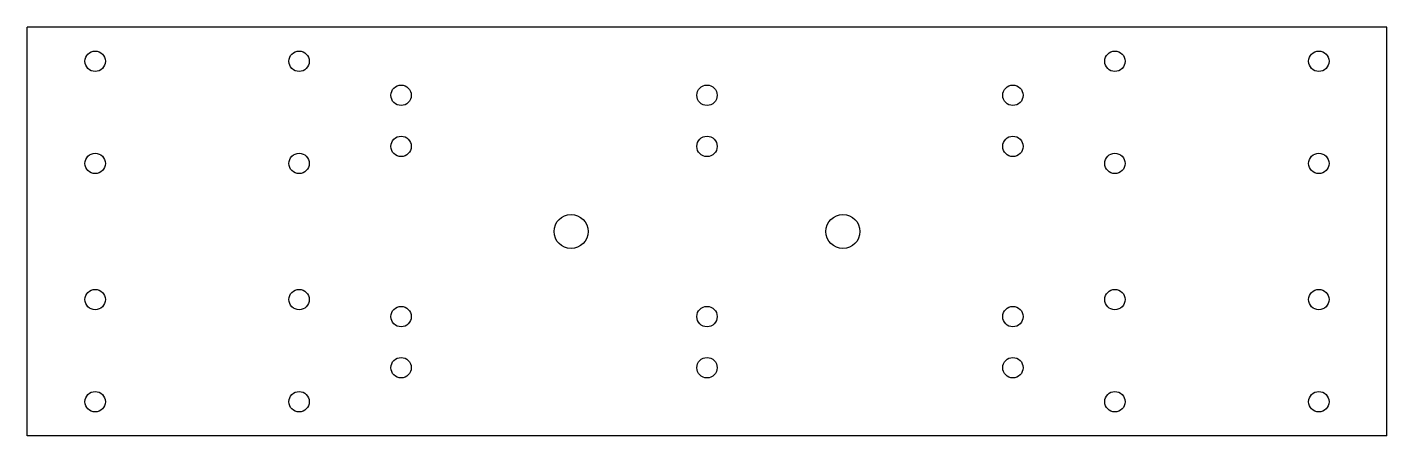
# Model space of a CAD drawing. Extents: x -100 to 100, y -30 to 30.
import ezdxf

# ---------------------------------------------------------------- set-up
doc = ezdxf.new("R2010")
doc.units = 0
doc.layers.add('MODELSKETCH_VISIBLE', color=7, linetype='CONTINUOUS')

msp = doc.modelspace()

# ---------------------------------------------------------------- linework, layer by layer
at = {"layer": 'MODELSKETCH_VISIBLE'}
for p, q in [((100, 30), (-100, 30)), ((100, -30), (100, 30)), ((-100, -30), (-100, 30)), ((100, -30), (-100, -30))]:
    msp.add_line(p, q, dxfattribs=at)
for centre, radius in [((-90, 25), 1.5), ((-60, 25), 1.5), ((60, 25), 1.5), ((90, 25), 1.5), ((-45, 20), 1.5), ((0, 20), 1.5), ((45, 20), 1.5), ((45, 12.5), 1.5), ((-45, 12.5), 1.5), ((0, 12.5), 1.5), ((-90, 10), 1.5), ((-60, 10), 1.5), ((60, 10), 1.5), ((90, 10), 1.5), ((-20, 0), 2.5), ((20, 0), 2.5), ((-90, -10), 1.5), ((-60, -10), 1.5), ((60, -10), 1.5), ((90, -10), 1.5), ((-45, -12.5), 1.5), ((0, -12.5), 1.5), ((45, -12.5), 1.5), ((-45, -20), 1.5), ((0, -20), 1.5), ((45, -20), 1.5), ((-90, -25), 1.5), ((-60, -25), 1.5), ((60, -25), 1.5), ((90, -25), 1.5)]:
    msp.add_circle(centre, radius, dxfattribs=at)

doc.saveas('drawing.dxf')
